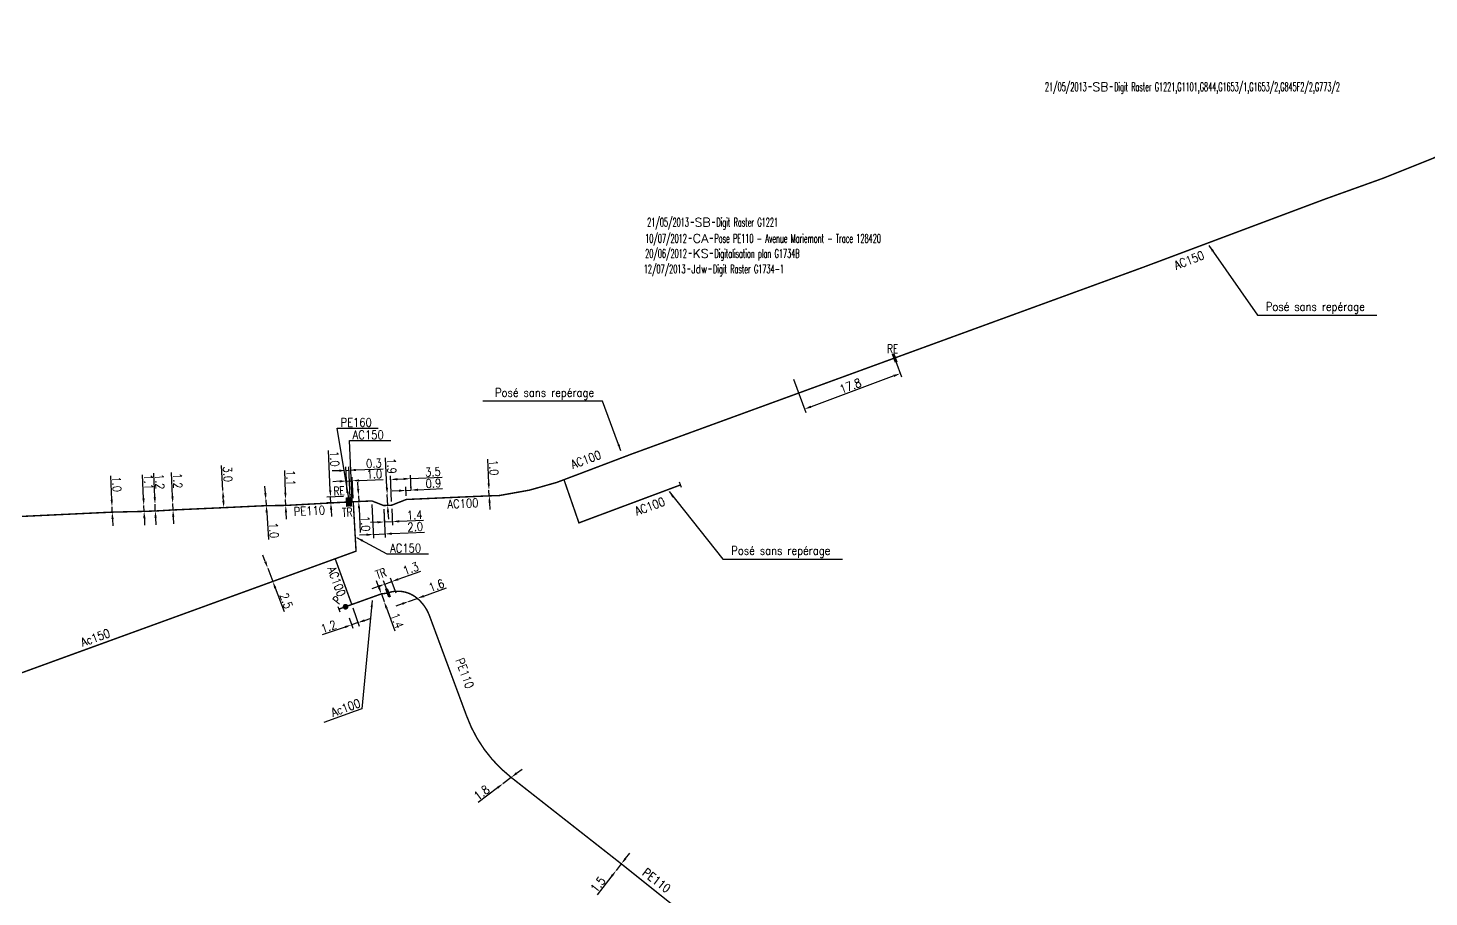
# Model space of a CAD drawing. Header units: millimetres. Extents: x 138998 to 140015, y 127998 to 129006.
# Drawn here: x 139333.6 to 139577.9, y 128120.8 to 128272.2 of the extents above; entities that cross this region are included whole.
import ezdxf
from ezdxf.enums import TextEntityAlignment as Align

# ---------------------------------------------------------------- set-up
doc = ezdxf.new("R2010")
doc.units = ezdxf.units.MM
doc.header["$PDMODE"] = 34
doc.linetypes.add('L_25_AP', pattern=[2000, 1000, 1000])
doc.linetypes.add('L_25_PE', pattern=[2000, 1000, 1000])
doc.layers.get('0').update_dxf_attribs({"linetype": 'CONTINUOUS'})
doc.layers.get('DEFPOINTS').update_dxf_attribs({"linetype": 'CONTINUOUS'})
for name, color, linetype in [('L_150', 1, 'CONTINUOUS'), ('L_300', 7, 'CONTINUOUS'), ('L_340', 7, 'CONTINUOUS'), ('L_910', 7, 'CONTINUOUS')]:
    doc.layers.add(name, color=color, linetype=linetype)
doc.styles.add('G_ROMANS', font='ROMANS.SHX', dxfattribs={"width": 0.75})
doc.styles.get("Standard").update_dxf_attribs({"font": 'romans.shx', "width": 0.85})
doc.dimstyles.get("Standard").update_dxf_attribs({"dimtxt": 1.5, "dimasz": 1.2, "dimexe": 0.625, "dimexo": 0.625, "dimgap": 0.25, "dimtad": 1, "dimdec": 1, "dimzin": 0, "dimdsep": 46, "dimtxsty": 'Standard', "dimcen": -0.5, "dimadec": 0, "dimazin": 0, "dimtfac": 1, "dimtdec": 1, "dimtmove": 0, "dimatfit": 3, "dimfxl": 0, "dimtolj": 1, "dimtzin": 0, "dimarcsym": 0})

# ---------------------------------------------------------------- blocks, each defined once
blk = doc.blocks.new('*D14')
at = {"layer": 'DEFPOINTS', "color": 0, "linetype": 'Continuous', "transparency": 16777216}
for p in [(139375.41, 128178.1), (139375.41, 128178.1), (139376.3, 128175.76)]:
    blk.add_point(p, dxfattribs=at)
at = {"layer": 'L_150', "color": 0, "linetype": 'Continuous', "lineweight": -2, "transparency": 16777216}
for p, q in [((139374.99, 128179.23), (139374.57, 128180.35)), ((139375.41, 128178.1), (139376.3, 128175.76)), ((139376.72, 128174.64), (139378.26, 128170.55))]:
    blk.add_line(p, q, dxfattribs=at)
at = {"layer": 'L_150', "color": 0, "linetype": 'Continuous', "transparency": 16777216}
for points in [[(139375.18, 128179.3), (139374.8, 128179.15), (139375.41, 128178.1)], [(139376.91, 128174.71), (139376.53, 128174.57), (139376.3, 128175.76)]]:
    blk.add_solid(points, dxfattribs=at)
at = {"layer": 'L_150', "color": 0, "linetype": 'Continuous', "transparency": 16777216, "insert": (139378.64, 128172.39), "char_height": 1.5, "attachment_point": 5, "rotation": 290.638}
blk.add_mtext('\\A1;2.5', dxfattribs=at)
blk = doc.blocks.new('*D15')
at = {"layer": 'DEFPOINTS', "color": 0, "linetype": 'Continuous', "transparency": 16777216}
for p in [(139413.99, 128191.68), (139413.99, 128191.68), (139414.04, 128190.69)]:
    blk.add_point(p, dxfattribs=at)
at = {"layer": 'L_150', "color": 0, "linetype": 'Continuous', "lineweight": -2, "transparency": 16777216}
for p, q in [((139413.94, 128192.88), (139413.77, 128197.07)), ((139414.04, 128190.69), (139413.99, 128191.68)), ((139414.09, 128189.49), (139414.14, 128188.29))]:
    blk.add_line(p, q, dxfattribs=at)
at = {"layer": 'L_150', "color": 0, "linetype": 'Continuous', "transparency": 16777216}
for points in [[(139414.14, 128192.89), (139413.74, 128192.88), (139413.99, 128191.68)], [(139414.29, 128189.49), (139413.89, 128189.48), (139414.04, 128190.69)]]:
    blk.add_solid(points, dxfattribs=at)
at = {"layer": 'L_150', "color": 0, "linetype": 'Continuous', "transparency": 16777216, "insert": (139414.83, 128195.62), "char_height": 1.5, "attachment_point": 5, "rotation": 272.4035}
blk.add_mtext('\\A1;1.0', dxfattribs=at)
blk = doc.blocks.new('*D16')
at = {"layer": 'DEFPOINTS', "color": 0, "linetype": 'Continuous', "transparency": 16777216}
for p in [(139395.22, 128173.6), (139395.7, 128172.28), (139395.7, 128172.28)]:
    blk.add_point(p, dxfattribs=at)
at = {"layer": 'L_150', "color": 0, "linetype": 'Continuous', "lineweight": -2, "transparency": 16777216}
for p, q in [((139394.81, 128174.72), (139394.4, 128175.85)), ((139395.22, 128173.6), (139395.7, 128172.28)), ((139396.11, 128171.15), (139397.56, 128167.16))]:
    blk.add_line(p, q, dxfattribs=at)
at = {"layer": 'L_150', "color": 0, "linetype": 'Continuous', "transparency": 16777216}
for points in [[(139395, 128174.79), (139394.62, 128174.66), (139395.22, 128173.6)], [(139396.3, 128171.22), (139395.92, 128171.08), (139395.7, 128172.28)]]:
    blk.add_solid(points, dxfattribs=at)
at = {"layer": 'L_150', "color": 0, "linetype": 'Continuous', "transparency": 16777216, "insert": (139397.98, 128168.93), "char_height": 1.5, "attachment_point": 5, "rotation": 289.9881}
blk.add_mtext('\\A1;1.4', dxfattribs=at)
blk = doc.blocks.new('*D20')
at = {"layer": 'DEFPOINTS', "color": 0, "linetype": 'Continuous', "transparency": 16777216}
for p in [(139391.23, 128190.7), (139391.23, 128190.7), (139391.27, 128189.7)]:
    blk.add_point(p, dxfattribs=at)
at = {"layer": 'L_150', "color": 0, "linetype": 'Continuous', "lineweight": -2, "transparency": 16777216}
for p, q in [((139391.18, 128191.9), (139391.12, 128193.1)), ((139391.23, 128190.7), (139391.27, 128189.7)), ((139391.33, 128188.5), (139391.51, 128184.32))]:
    blk.add_line(p, q, dxfattribs=at)
at = {"layer": 'L_150', "color": 0, "linetype": 'Continuous', "transparency": 16777216}
for points in [[(139391.38, 128191.91), (139390.98, 128191.89), (139391.23, 128190.7)], [(139391.53, 128188.51), (139391.13, 128188.49), (139391.27, 128189.7)]]:
    blk.add_solid(points, dxfattribs=at)
at = {"layer": 'L_150', "color": 0, "linetype": 'Continuous', "transparency": 16777216, "insert": (139392.45, 128185.85), "char_height": 1.5, "attachment_point": 5, "rotation": 272.5526}
blk.add_mtext('\\A1;1.0', dxfattribs=at)
blk = doc.blocks.new('*D21')
at = {"layer": 'DEFPOINTS', "color": 0, "linetype": 'Continuous', "transparency": 16777216}
for p in [(139396.24, 128190.93), (139396.24, 128190.93), (139396.33, 128189.03)]:
    blk.add_point(p, dxfattribs=at)
at = {"layer": 'L_150', "color": 0, "linetype": 'Continuous', "lineweight": -2, "transparency": 16777216}
for p, q in [((139396.19, 128192.13), (139395.95, 128197.31)), ((139396.33, 128189.03), (139396.24, 128190.93)), ((139396.38, 128187.83), (139396.44, 128186.63))]:
    blk.add_line(p, q, dxfattribs=at)
at = {"layer": 'L_150', "color": 0, "linetype": 'Continuous', "transparency": 16777216}
for points in [[(139396.39, 128192.14), (139395.99, 128192.12), (139396.24, 128190.93)], [(139396.58, 128187.84), (139396.18, 128187.82), (139396.33, 128189.03)]]:
    blk.add_solid(points, dxfattribs=at)
at = {"layer": 'L_150', "color": 0, "linetype": 'Continuous', "transparency": 16777216, "insert": (139397.01, 128195.89), "char_height": 1.5, "attachment_point": 5, "rotation": 272.6418}
blk.add_mtext('\\A1;1.9', dxfattribs=at)
blk = doc.blocks.new('*D22')
at = {"layer": 'DEFPOINTS', "color": 0, "linetype": 'Continuous', "transparency": 16777216}
for p in [(139399.5, 128191.64), (139399.58, 128190.06), (139400.43, 128191.12)]:
    blk.add_point(p, dxfattribs=at)
at = {"layer": 'L_150', "color": 0, "linetype": 'Continuous', "lineweight": -2, "transparency": 16777216}
for p, q in [((139399.55, 128190.68), (139399.47, 128192.27)), ((139399.5, 128191.64), (139400.4, 128191.69)), ((139400.4, 128191.75), (139400.37, 128192.31)), ((139401.6, 128191.75), (139405.91, 128191.97)), ((139398.3, 128191.58), (139397.1, 128191.52))]:
    blk.add_line(p, q, dxfattribs=at)
at = {"layer": 'L_150', "color": 0, "linetype": 'Continuous', "transparency": 16777216}
for points in [[(139398.29, 128191.78), (139398.31, 128191.38), (139399.5, 128191.64)], [(139401.59, 128191.95), (139401.61, 128191.55), (139400.4, 128191.69)]]:
    blk.add_solid(points, dxfattribs=at)
at = {"layer": 'L_150', "color": 0, "linetype": 'Continuous', "transparency": 16777216, "insert": (139404.3, 128192.89), "char_height": 1.5, "attachment_point": 5, "rotation": 2.8883}
blk.add_mtext('\\A1;0.9', dxfattribs=at)
blk = doc.blocks.new('*D23')
at = {"layer": 'DEFPOINTS', "color": 0, "linetype": 'Continuous', "transparency": 16777216}
for p in [(139396.82, 128193.53), (139400.43, 128191.12), (139397.02, 128189.06)]:
    blk.add_point(p, dxfattribs=at)
at = {"layer": 'L_150', "color": 0, "linetype": 'Continuous', "lineweight": -2, "transparency": 16777216}
for p, q in [((139397, 128189.69), (139396.79, 128194.16)), ((139400.4, 128191.75), (139400.28, 128194.32)), ((139398.02, 128193.59), (139399.11, 128193.64)), ((139400.31, 128193.69), (139405.84, 128193.95))]:
    blk.add_line(p, q, dxfattribs=at)
at = {"layer": 'L_150', "color": 0, "linetype": 'Continuous', "transparency": 16777216}
for points in [[(139398.01, 128193.79), (139398.03, 128193.39), (139396.82, 128193.53)], [(139399.1, 128193.84), (139399.12, 128193.44), (139400.31, 128193.69)]]:
    blk.add_solid(points, dxfattribs=at)
at = {"layer": 'L_150', "color": 0, "linetype": 'Continuous', "transparency": 16777216, "insert": (139404.21, 128194.87), "char_height": 1.5, "attachment_point": 5, "rotation": 2.6342}
blk.add_mtext('\\A1;3.5', dxfattribs=at)
blk = doc.blocks.new('*D24')
at = {"layer": 'DEFPOINTS', "color": 0, "linetype": 'Continuous', "transparency": 16777216}
for p in [(139395.63, 128189), (139397.02, 128189.06), (139397.15, 128186.2)]:
    blk.add_point(p, dxfattribs=at)
at = {"layer": 'L_150', "color": 0, "linetype": 'Continuous', "lineweight": -2, "transparency": 16777216}
for p, q in [((139395.65, 128188.38), (139395.78, 128185.52)), ((139397.05, 128188.44), (139397.17, 128185.58)), ((139394.55, 128186.09), (139393.35, 128186.04)), ((139395.75, 128186.14), (139397.15, 128186.2)), ((139398.35, 128186.25), (139402.59, 128186.44))]:
    blk.add_line(p, q, dxfattribs=at)
at = {"layer": 'L_150', "color": 0, "linetype": 'Continuous', "transparency": 16777216}
for points in [[(139394.54, 128186.29), (139394.56, 128185.89), (139395.75, 128186.14)], [(139398.34, 128186.45), (139398.35, 128186.05), (139397.15, 128186.2)]]:
    blk.add_solid(points, dxfattribs=at)
at = {"layer": 'L_150', "color": 0, "linetype": 'Continuous', "transparency": 16777216, "insert": (139401.03, 128187.37), "char_height": 1.5, "attachment_point": 5, "rotation": 2.4705}
blk.add_mtext('\\A1;1.4', dxfattribs=at)
blk = doc.blocks.new('*D25')
at = {"layer": 'DEFPOINTS', "color": 0, "linetype": 'Continuous', "transparency": 16777216}
for p in [(139393.56, 128189.8), (139395.63, 128189), (139393.83, 128183.96)]:
    blk.add_point(p, dxfattribs=at)
at = {"layer": 'L_150', "color": 0, "linetype": 'Continuous', "lineweight": -2, "transparency": 16777216}
for p, q in [((139393.59, 128189.17), (139393.86, 128183.33)), ((139395.65, 128188.37), (139395.88, 128183.43)), ((139397.05, 128184.11), (139402.75, 128184.37)), ((139392.63, 128183.9), (139391.43, 128183.85)), ((139393.83, 128183.96), (139395.85, 128184.05))]:
    blk.add_line(p, q, dxfattribs=at)
at = {"layer": 'L_150', "color": 0, "linetype": 'Continuous', "transparency": 16777216}
for points in [[(139392.62, 128184.1), (139392.64, 128183.7), (139393.83, 128183.96)], [(139397.04, 128184.31), (139397.06, 128183.91), (139395.85, 128184.05)]]:
    blk.add_solid(points, dxfattribs=at)
at = {"layer": 'L_150', "color": 0, "linetype": 'Continuous', "transparency": 16777216, "insert": (139401.12, 128185.3), "char_height": 1.5, "attachment_point": 5, "rotation": 2.6418}
blk.add_mtext('\\A1;2.0', dxfattribs=at)
blk = doc.blocks.new('L_300_12')
at = {"color": 0, "linetype": 'Continuous', "const_width": 0.497, "flags": 128}
blk.add_lwpolyline([(-0.25, 0, 1), (0.25, 0, 1)], format="xyb", close=True, dxfattribs=at)
at = {"color": 0, "linetype": 'Continuous', "style": 'G_ROMANS', "width": 0.75}
blk.add_text('P', height=1.5, dxfattribs=at).set_placement((0, 1.85), align=Align.MIDDLE)
at = {"color": 0, "linetype": 'Continuous', "width": 0.75, "flags": 3}
for tag, p in [('DEF_LEG', (0, -5)), ('DEF_COUP', (0, -7.5)), ('DEF_TYPE', (0, -10))]:
    blk.add_attdef(tag, text='', height=1.2, dxfattribs=at).set_placement(p, align=Align.MIDDLE)
blk = doc.blocks.new('L_340_07')
at = {"color": 0, "linetype": 'Continuous', "const_width": 0.25, "flags": 128}
blk.add_lwpolyline([(0, 0), (1.25, 0)], dxfattribs=at)
at = {"color": 0, "linetype": 'Continuous', "flags": 128}
blk.add_lwpolyline([(1.25, -0.5), (1.25, 0.5)], dxfattribs=at)
at = {"color": 0, "linetype": 'Continuous', "style": 'G_ROMANS', "width": 0.75, "flags": 3}
for tag, p in [('DEF_LEG', (0.72, -3.47)), ('DEF_COUP', (0.72, -5.97)), ('DEF_TYPE', (0.72, -8.47))]:
    blk.add_attdef(tag, text='', height=1.2, dxfattribs=at).set_placement(p, align=Align.MIDDLE)
blk = doc.blocks.new('*D38')
at = {"layer": 'DEFPOINTS', "color": 0, "linetype": 'Continuous', "transparency": 16777216}
for p in [(139389.4, 128170.05), (139390.07, 128171.74), (139391.15, 128168.59)]:
    blk.add_point(p, dxfattribs=at)
at = {"layer": 'L_150', "color": 0, "linetype": 'Continuous', "lineweight": -2, "transparency": 16777216}
for p, q in [((139390.27, 128171.15), (139391.36, 128168)), ((139388.9, 128167.82), (139384.93, 128166.45)), ((139389.6, 128169.45), (139390.23, 128167.61)), ((139391.15, 128168.59), (139390.03, 128168.21)), ((139392.29, 128168.98), (139393.42, 128169.37))]:
    blk.add_line(p, q, dxfattribs=at)
at = {"layer": 'L_150', "color": 0, "linetype": 'Continuous', "transparency": 16777216}
for points in [[(139388.83, 128168), (139388.96, 128167.63), (139390.03, 128168.21)], [(139392.22, 128169.17), (139392.35, 128168.79), (139391.15, 128168.59)]]:
    blk.add_solid(points, dxfattribs=at)
at = {"layer": 'L_150', "color": 0, "linetype": 'Continuous', "transparency": 16777216, "insert": (139386.02, 128167.89), "char_height": 1.5, "attachment_point": 5, "rotation": 18.9682}
blk.add_mtext('\\A1;1.2', dxfattribs=at)
blk = doc.blocks.new('GIS_MODF')
at = {"color": 0, "linetype": 'Continuous', "flags": 128}
for points in [[(-2.18, -0.01), (-1.68, -0.01)], [(1.52, -0.01), (2.02, -0.01)]]:
    blk.add_lwpolyline(points, dxfattribs=at)
at = {"color": 0, "linetype": 'Continuous', "width": 0.5}
blk.add_attdef('DATE', text='', height=1.5, dxfattribs=at).set_placement((-2.5, -0.8), align=Align.RIGHT)
at = {"color": 0, "linetype": 'Continuous', "width": 1.771291}
blk.add_attdef('USER', text='', height=1.5, dxfattribs=at).set_placement((-1.51, -0.8), (1.28, -0.8), align=Align.FIT)
at = {"color": 0, "linetype": 'Continuous', "width": 0.5}
blk.add_attdef('DESC', (2.29, -0.8), '', height=1.5, dxfattribs=at)
blk = doc.blocks.new('*D84')
at = {"layer": 'DEFPOINTS', "color": 0, "linetype": 'Continuous', "transparency": 16777216}
for p in [(139375.08, 128189.97), (139375.08, 128189.97), (139375.15, 128188.98)]:
    blk.add_point(p, dxfattribs=at)
at = {"layer": 'L_150', "color": 0, "linetype": 'Continuous', "lineweight": -2, "transparency": 16777216}
for p, q in [((139375, 128191.17), (139374.92, 128192.37)), ((139375.08, 128189.97), (139375.15, 128188.98)), ((139375.24, 128187.78), (139375.56, 128183.11))]:
    blk.add_line(p, q, dxfattribs=at)
at = {"layer": 'L_150', "color": 0, "linetype": 'Continuous', "transparency": 16777216}
for points in [[(139375.2, 128191.19), (139374.8, 128191.16), (139375.08, 128189.97)], [(139375.44, 128187.79), (139375.04, 128187.77), (139375.15, 128188.98)]]:
    blk.add_solid(points, dxfattribs=at)
at = {"layer": 'L_150', "color": 0, "linetype": 'Continuous', "transparency": 16777216, "insert": (139376.46, 128184.67), "char_height": 1.5, "attachment_point": 5, "rotation": 273.9822}
blk.add_mtext('\\A1;1.0', dxfattribs=at)
blk = doc.blocks.new('*D85')
at = {"layer": 'DEFPOINTS', "color": 0, "linetype": 'Continuous', "transparency": 16777216}
for p in [(139378.52, 128190.07), (139378.52, 128190.07), (139378.55, 128189.02)]:
    blk.add_point(p, dxfattribs=at)
at = {"layer": 'L_150', "color": 0, "linetype": 'Continuous', "lineweight": -2, "transparency": 16777216}
for p, q in [((139378.49, 128191.27), (139378.39, 128195.09)), ((139378.55, 128189.02), (139378.52, 128190.07)), ((139378.58, 128187.82), (139378.61, 128186.62))]:
    blk.add_line(p, q, dxfattribs=at)
at = {"layer": 'L_150', "color": 0, "linetype": 'Continuous', "transparency": 16777216}
for points in [[(139378.69, 128191.27), (139378.29, 128191.26), (139378.52, 128190.07)], [(139378.78, 128187.82), (139378.38, 128187.81), (139378.55, 128189.02)]]:
    blk.add_solid(points, dxfattribs=at)
at = {"layer": 'L_150', "color": 0, "linetype": 'Continuous', "transparency": 16777216, "insert": (139379.43, 128193.8), "char_height": 1.5, "attachment_point": 5, "rotation": 271.4957}
blk.add_mtext('\\A1;1.1', dxfattribs=at)
blk = doc.blocks.new('L_340_20')
at = {"linetype": 'Continuous'}
blk.add_hatch(color=0, dxfattribs=at).paths.add_polyline_path([(0.125, 0.75), (-0.125, 0.75), (-0.125, -0.75), (0.125, -0.75)])
at = {"color": 0, "linetype": 'Continuous'}
blk.add_lwpolyline([(-0.125, 0.75), (0.125, 0.75), (0.125, -0.75), (-0.125, -0.75)], close=True, dxfattribs=at)
at = {"color": 0, "linetype": 'Continuous', "width": 0.75}
for tag, height, flags, p in [('RE', 1.5, 8, (0, 3)), ('DEF_LEG', 1.2, 3, (0, -5)), ('DEF_COUP', 1.2, 3, (0, -7.5)), ('DEF_TYPE', 1.2, 3, (0, -10))]:
    blk.add_attdef(tag, text='', height=height, dxfattribs=dict(at, flags=flags)).set_placement(p, align=Align.MIDDLE)
blk = doc.blocks.new('*D86')
at = {"layer": 'DEFPOINTS', "color": 0, "linetype": 'Continuous', "transparency": 16777216}
for p in [(139389.15, 128193.27), (139389.28, 128190.61), (139390.32, 128189.66)]:
    blk.add_point(p, dxfattribs=at)
at = {"layer": 'L_150', "color": 0, "linetype": 'Continuous', "lineweight": -2, "transparency": 16777216}
for p, q in [((139387.96, 128193.22), (139386.76, 128193.16)), ((139389.25, 128191.23), (139389.13, 128193.89)), ((139389.15, 128193.27), (139390.15, 128193.32)), ((139390.29, 128190.28), (139390.12, 128193.94)), ((139391.35, 128193.37), (139395.54, 128193.56))]:
    blk.add_line(p, q, dxfattribs=at)
at = {"layer": 'L_150', "color": 0, "linetype": 'Continuous', "transparency": 16777216}
for points in [[(139387.95, 128193.41), (139387.96, 128193.02), (139389.15, 128193.27)], [(139391.34, 128193.57), (139391.36, 128193.17), (139390.15, 128193.32)]]:
    blk.add_solid(points, dxfattribs=at)
at = {"layer": 'L_150', "color": 0, "linetype": 'Continuous', "transparency": 16777216, "insert": (139394, 128194.49), "char_height": 1.5, "attachment_point": 5, "rotation": 2.6327}
blk.add_mtext('\\A1;1.0', dxfattribs=at)
blk = doc.blocks.new('*D87')
at = {"layer": 'DEFPOINTS', "color": 0, "linetype": 'Continuous', "transparency": 16777216}
for p in [(139386.37, 128190.47), (139389.28, 128190.61), (139389.82, 128189.63)]:
    blk.add_point(p, dxfattribs=at)
at = {"layer": 'L_340', "color": 0, "linetype": 'Continuous', "lineweight": -2, "transparency": 16777216}
for p, q in [((139386.31, 128191.67), (139385.99, 128198.58)), ((139388.65, 128190.58), (139385.74, 128190.45)), ((139389.2, 128189.6), (139385.79, 128189.45)), ((139386.41, 128189.48), (139386.37, 128190.47)), ((139386.47, 128188.28), (139386.52, 128187.08))]:
    blk.add_line(p, q, dxfattribs=at)
at = {"layer": 'L_340', "color": 0, "linetype": 'Continuous', "transparency": 16777216}
for points in [[(139386.51, 128191.68), (139386.11, 128191.66), (139386.37, 128190.47)], [(139386.67, 128188.29), (139386.27, 128188.27), (139386.41, 128189.48)]]:
    blk.add_solid(points, dxfattribs=at)
at = {"layer": 'L_340', "color": 0, "linetype": 'Continuous', "transparency": 16777216, "insert": (139387.06, 128197.14), "char_height": 1.5, "attachment_point": 5, "rotation": 272.6327}
blk.add_mtext('\\A1;1.0', dxfattribs=at)
blk = doc.blocks.new('*D88')
at = {"layer": 'DEFPOINTS', "color": 0, "linetype": 'Continuous', "transparency": 16777216}
for p in [(139389.07, 128195.13), (139389.28, 128190.61), (139389.82, 128189.63)]:
    blk.add_point(p, dxfattribs=at)
at = {"layer": 'L_340', "color": 0, "linetype": 'Continuous', "lineweight": -2, "transparency": 16777216}
for p, q in [((139387.87, 128195.07), (139386.67, 128195.02)), ((139389.25, 128191.23), (139389.04, 128195.75)), ((139389.07, 128195.13), (139389.57, 128195.15)), ((139389.79, 128190.26), (139389.54, 128195.77)), ((139390.77, 128195.21), (139395.54, 128195.42))]:
    blk.add_line(p, q, dxfattribs=at)
at = {"layer": 'L_340', "color": 0, "linetype": 'Continuous', "transparency": 16777216}
for points in [[(139387.86, 128195.27), (139387.88, 128194.87), (139389.07, 128195.13)], [(139390.76, 128195.4), (139390.78, 128195.01), (139389.57, 128195.15)]]:
    blk.add_solid(points, dxfattribs=at)
at = {"layer": 'L_340', "color": 0, "linetype": 'Continuous', "transparency": 16777216, "insert": (139393.91, 128196.35), "char_height": 1.5, "attachment_point": 5, "rotation": 2.6327}
blk.add_mtext('\\A1;0.3', dxfattribs=at)
blk = doc.blocks.new('L_340_19')
at = {"linetype": 'Continuous'}
blk.add_hatch(color=0, dxfattribs=at).paths.add_polyline_path([(0.125, 0.75), (-0.125, 0.75), (-0.125, -0.75), (0.125, -0.75)])
at = {"color": 0, "linetype": 'Continuous'}
blk.add_lwpolyline([(-0.125, 0.75), (0.125, 0.75), (0.125, -0.75), (-0.125, -0.75)], close=True, dxfattribs=at)
at = {"color": 0, "linetype": 'Continuous', "style": 'G_ROMANS', "width": 0.75}
for tag, height, flags, p in [('TR', 1.5, 8, (0, 3)), ('DEF_LEG', 1.2, 3, (0, -5)), ('DEF_COUP', 1.2, 3, (0, -7.5)), ('DEF_TYPE', 1.2, 3, (0, -10))]:
    blk.add_attdef(tag, text='', height=height, dxfattribs=dict(at, flags=flags)).set_placement(p, align=Align.MIDDLE)
blk = doc.blocks.new('*D89')
at = {"layer": 'DEFPOINTS', "color": 0, "linetype": 'Continuous', "transparency": 16777216}
for p in [(139367.59, 128191.62), (139367.59, 128191.62), (139367.75, 128188.63)]:
    blk.add_point(p, dxfattribs=at)
at = {"layer": 'L_150', "color": 0, "linetype": 'Continuous', "lineweight": -2, "transparency": 16777216}
for p, q in [((139367.59, 128191.62), (139367.36, 128195.99)), ((139367.68, 128189.83), (139367.65, 128190.42))]:
    blk.add_line(p, q, dxfattribs=at)
at = {"layer": 'L_150', "color": 0, "linetype": 'Continuous', "transparency": 16777216}
for points in [[(139367.85, 128190.43), (139367.45, 128190.41), (139367.59, 128191.62)], [(139367.88, 128189.84), (139367.48, 128189.81), (139367.75, 128188.63)]]:
    blk.add_solid(points, dxfattribs=at)
at = {"layer": 'L_150', "color": 0, "linetype": 'Continuous', "transparency": 16777216, "insert": (139368.44, 128194.46), "char_height": 1.5, "attachment_point": 5, "rotation": 272.9896}
blk.add_mtext('\\A1;3.0', dxfattribs=at)
blk = doc.blocks.new('*D90')
at = {"layer": 'DEFPOINTS', "color": 0, "linetype": 'Continuous', "transparency": 16777216}
for p in [(139358.85, 128189.38), (139358.85, 128189.38), (139358.9, 128188.23)]:
    blk.add_point(p, dxfattribs=at)
at = {"layer": 'L_150', "color": 0, "linetype": 'Continuous', "lineweight": -2, "transparency": 16777216}
for p, q in [((139358.8, 128190.58), (139358.63, 128194.77)), ((139358.9, 128188.23), (139358.85, 128189.38)), ((139358.94, 128187.03), (139358.99, 128185.84))]:
    blk.add_line(p, q, dxfattribs=at)
at = {"layer": 'L_150', "color": 0, "linetype": 'Continuous', "transparency": 16777216}
for points in [[(139359, 128190.59), (139358.6, 128190.57), (139358.85, 128189.38)], [(139359.14, 128187.04), (139358.74, 128187.03), (139358.9, 128188.23)]]:
    blk.add_solid(points, dxfattribs=at)
at = {"layer": 'L_150', "color": 0, "linetype": 'Continuous', "transparency": 16777216, "insert": (139359.69, 128193.32), "char_height": 1.5, "attachment_point": 5, "rotation": 272.3616}
blk.add_mtext('\\A1;1.2', dxfattribs=at)
blk = doc.blocks.new('*D91')
at = {"layer": 'DEFPOINTS', "color": 0, "linetype": 'Continuous', "transparency": 16777216}
for p in [(139348.26, 128188.8), (139348.26, 128188.8), (139348.3, 128187.85)]:
    blk.add_point(p, dxfattribs=at)
at = {"layer": 'L_150', "color": 0, "linetype": 'Continuous', "lineweight": -2, "transparency": 16777216}
for p, q in [((139348.21, 128190), (139348.03, 128194.18)), ((139348.3, 128187.85), (139348.26, 128188.8)), ((139348.35, 128186.65), (139348.4, 128185.45))]:
    blk.add_line(p, q, dxfattribs=at)
at = {"layer": 'L_150', "color": 0, "linetype": 'Continuous', "transparency": 16777216}
for points in [[(139348.41, 128190.01), (139348.01, 128189.99), (139348.26, 128188.8)], [(139348.55, 128186.66), (139348.15, 128186.64), (139348.3, 128187.85)]]:
    blk.add_solid(points, dxfattribs=at)
at = {"layer": 'L_150', "color": 0, "linetype": 'Continuous', "transparency": 16777216, "insert": (139349.09, 128192.73), "char_height": 1.5, "attachment_point": 5, "rotation": 272.471}
blk.add_mtext('\\A1;1.0', dxfattribs=at)
blk = doc.blocks.new('*D92')
at = {"layer": 'DEFPOINTS', "color": 0, "linetype": 'Continuous', "transparency": 16777216}
for p in [(139355.76, 128189.25), (139355.76, 128189.25), (139355.81, 128188.05)]:
    blk.add_point(p, dxfattribs=at)
at = {"layer": 'L_150', "color": 0, "linetype": 'Continuous', "lineweight": -2, "transparency": 16777216}
for p, q in [((139355.71, 128190.45), (139355.53, 128194.63)), ((139355.81, 128188.05), (139355.76, 128189.25)), ((139355.86, 128186.85), (139355.91, 128185.65))]:
    blk.add_line(p, q, dxfattribs=at)
at = {"layer": 'L_150', "color": 0, "linetype": 'Continuous', "transparency": 16777216}
for points in [[(139355.91, 128190.46), (139355.51, 128190.44), (139355.76, 128189.25)], [(139356.06, 128186.86), (139355.66, 128186.84), (139355.81, 128188.05)]]:
    blk.add_solid(points, dxfattribs=at)
at = {"layer": 'L_150', "color": 0, "linetype": 'Continuous', "transparency": 16777216, "insert": (139356.59, 128193.18), "char_height": 1.5, "attachment_point": 5, "rotation": 272.3976}
blk.add_mtext('\\A1;1.2', dxfattribs=at)
blk = doc.blocks.new('*D93')
at = {"layer": 'DEFPOINTS', "color": 0, "linetype": 'Continuous', "transparency": 16777216}
for p in [(139353.8, 128189.03), (139353.8, 128189.03), (139353.85, 128187.98)]:
    blk.add_point(p, dxfattribs=at)
at = {"layer": 'L_150', "color": 0, "linetype": 'Continuous', "lineweight": -2, "transparency": 16777216}
for p, q in [((139353.75, 128190.23), (139353.58, 128194.37)), ((139353.85, 128187.98), (139353.8, 128189.03)), ((139353.9, 128186.78), (139353.95, 128185.59))]:
    blk.add_line(p, q, dxfattribs=at)
at = {"layer": 'L_150', "color": 0, "linetype": 'Continuous', "transparency": 16777216}
for points in [[(139353.95, 128190.24), (139353.55, 128190.22), (139353.8, 128189.03)], [(139354.1, 128186.79), (139353.7, 128186.78), (139353.85, 128187.98)]]:
    blk.add_solid(points, dxfattribs=at)
at = {"layer": 'L_150', "color": 0, "linetype": 'Continuous', "transparency": 16777216, "insert": (139354.63, 128193.1), "char_height": 1.5, "attachment_point": 5, "rotation": 272.3976}
blk.add_mtext('\\A1;1.1', dxfattribs=at)
blk = doc.blocks.new('*D241')
at = {"layer": 'DEFPOINTS', "color": 0, "linetype": 'Continuous', "transparency": 16777216}
for p in [(139484.7, 128214.7), (139466.86, 128211.62), (139469.01, 128205.81)]:
    blk.add_point(p, dxfattribs=at)
at = {"layer": 'L_340', "color": 0, "linetype": 'Continuous', "lineweight": -2, "transparency": 16777216}
for p, q in [((139484.92, 128214.12), (139485.92, 128211.42)), ((139484.58, 128211.59), (139470.14, 128206.23)), ((139467.08, 128211.03), (139469.23, 128205.23))]:
    blk.add_line(p, q, dxfattribs=at)
at = {"layer": 'L_340', "color": 0, "linetype": 'Continuous', "transparency": 16777216}
for points in [[(139484.51, 128211.78), (139484.65, 128211.4), (139485.7, 128212.01)], [(139470.07, 128206.42), (139470.21, 128206.04), (139469.01, 128205.81)]]:
    blk.add_solid(points, dxfattribs=at)
at = {"layer": 'L_340', "color": 0, "linetype": 'Continuous', "transparency": 16777216, "insert": (139477.01, 128209.85), "char_height": 1.5, "attachment_point": 5, "rotation": 20.3648}
blk.add_mtext('\\A1;17.8', dxfattribs=at)
blk = doc.blocks.new('*D367')
at = {"layer": 'DEFPOINTS', "color": 0, "linetype": 'Continuous', "transparency": 16777216}
for p in [(139399.98, 128172.28), (139399.98, 128172.28), (139401.49, 128172.82)]:
    blk.add_point(p, dxfattribs=at)
at = {"layer": 'L_150', "color": 0, "linetype": 'Continuous', "lineweight": -2, "transparency": 16777216}
for p, q in [((139402.62, 128173.22), (139406.56, 128174.64)), ((139399.98, 128172.28), (139401.49, 128172.82)), ((139398.85, 128171.87), (139397.72, 128171.46))]:
    blk.add_line(p, q, dxfattribs=at)
at = {"layer": 'L_150', "color": 0, "linetype": 'Continuous', "transparency": 16777216}
for points in [[(139398.79, 128172.06), (139398.92, 128171.68), (139399.98, 128172.28)], [(139402.55, 128173.41), (139402.69, 128173.03), (139401.49, 128172.82)]]:
    blk.add_solid(points, dxfattribs=at)
at = {"layer": 'L_150', "color": 0, "linetype": 'Continuous', "transparency": 16777216, "insert": (139404.82, 128175.07), "char_height": 1.5, "attachment_point": 5, "rotation": 19.7625}
blk.add_mtext('\\A1;1.6', dxfattribs=at)
blk = doc.blocks.new('*D368')
at = {"layer": 'DEFPOINTS', "color": 0, "linetype": 'Continuous', "transparency": 16777216}
for p in [(139397.04, 128175.75), (139396.37, 128173.78), (139398, 128173.12)]:
    blk.add_point(p, dxfattribs=at)
at = {"layer": 'L_340', "color": 0, "linetype": 'Continuous', "lineweight": -2, "transparency": 16777216}
for p, q in [((139398.17, 128176.16), (139402.11, 128177.59)), ((139394.69, 128174.89), (139393.56, 128174.48)), ((139396.16, 128174.36), (139395.61, 128175.89)), ((139395.82, 128175.3), (139397.04, 128175.75)), ((139397.78, 128173.7), (139396.83, 128176.33))]:
    blk.add_line(p, q, dxfattribs=at)
at = {"layer": 'L_340', "color": 0, "linetype": 'Continuous', "transparency": 16777216}
for points in [[(139394.62, 128175.08), (139394.76, 128174.7), (139395.82, 128175.3)], [(139398.1, 128176.34), (139398.24, 128175.97), (139397.04, 128175.75)]]:
    blk.add_solid(points, dxfattribs=at)
at = {"layer": 'L_340', "color": 0, "linetype": 'Continuous', "transparency": 16777216, "insert": (139400.36, 128178.02), "char_height": 1.5, "attachment_point": 5, "rotation": 19.9881}
blk.add_mtext('\\A1;1.3', dxfattribs=at)
blk = doc.blocks.new('*D369')
at = {"layer": 'DEFPOINTS', "color": 0, "linetype": 'Continuous', "transparency": 16777216}
for p in [(139416.42, 128140.52), (139416.42, 128140.52), (139417.85, 128141.61)]:
    blk.add_point(p, dxfattribs=at)
at = {"layer": 'L_150', "color": 0, "linetype": 'Continuous', "lineweight": -2, "transparency": 16777216}
for p, q in [((139418.81, 128142.34), (139419.76, 128143.06)), ((139417.85, 128141.61), (139416.42, 128140.52)), ((139415.46, 128139.8), (139412.12, 128137.26))]:
    blk.add_line(p, q, dxfattribs=at)
at = {"layer": 'L_150', "color": 0, "linetype": 'Continuous', "transparency": 16777216}
for points in [[(139415.34, 128139.96), (139415.58, 128139.64), (139416.42, 128140.52)], [(139418.68, 128142.5), (139418.93, 128142.18), (139417.85, 128141.61)]]:
    blk.add_solid(points, dxfattribs=at)
at = {"layer": 'L_150', "color": 0, "linetype": 'Continuous', "transparency": 16777216, "insert": (139412.71, 128138.96), "char_height": 1.5, "attachment_point": 5, "rotation": 37.2047}
blk.add_mtext('\\A1;1.8', dxfattribs=at)
blk = doc.blocks.new('*D370')
at = {"layer": 'DEFPOINTS', "color": 0, "linetype": 'Continuous', "transparency": 16777216}
for p in [(139437.06, 128126.55), (139436.17, 128125.4), (139436.17, 128125.4)]:
    blk.add_point(p, dxfattribs=at)
at = {"layer": 'L_150', "color": 0, "linetype": 'Continuous', "lineweight": -2, "transparency": 16777216}
for p, q in [((139437.8, 128127.49), (139438.54, 128128.44)), ((139437.06, 128126.55), (139436.17, 128125.4)), ((139435.43, 128124.46), (139432.86, 128121.15))]:
    blk.add_line(p, q, dxfattribs=at)
at = {"layer": 'L_150', "color": 0, "linetype": 'Continuous', "transparency": 16777216}
for points in [[(139437.64, 128127.61), (139437.96, 128127.37), (139437.06, 128126.55)], [(139435.28, 128124.58), (139435.59, 128124.33), (139436.17, 128125.4)]]:
    blk.add_solid(points, dxfattribs=at)
at = {"layer": 'L_150', "color": 0, "linetype": 'Continuous', "transparency": 16777216, "insert": (139432.99, 128122.95), "char_height": 1.5, "attachment_point": 5, "rotation": 52.034}
blk.add_mtext('\\A1;1.5', dxfattribs=at)

msp = doc.modelspace()

# ---------------------------------------------------------------- linework, layer by layer
at = {"layer": 'L_150', "linetype": 'L_25_AP', "flags": 128}
for points in [[(139390.32, 128189.66, 0.25, 0.25, 0), (139391.27, 128189.7, 0.25, 0.25, 0), (139393.58, 128189.8, 0.25, 0.25, 0), (139395.63, 128189, 0.25, 0.25, 0), (139396.33, 128189.03, 0.25, 0.25, 0), (139397.02, 128189.06, 0.25, 0.25, 0), (139399.58, 128190.06, 0.25, 0.25, 0), (139414.04, 128190.69, 0.25, 0.25, 0), (139415.71, 128190.73, 0.25, 0.25, 0), (139415.71, 128190.73, 0.25, 0.25, 0), (139421.03, 128191.68, 0.25, 0.25, 0), (139425.77, 128193.02, 0.25, 0.25, 0), (139429.62, 128194.47, 0.25, 0.25, 0), (139438.74, 128197.93, 0.25, 0.25, 0), (139469.26, 128209.07, 0.25, 0.25, 0), (139528.06, 128230.53, 0.25, 0.25, 0), (139559.9, 128242.46, 0.25, 0.25, 0), (139569.91, 128246.05, 0.25, 0.25, 0), (139578.7, 128249.56, 0.25, 0.25, 0), (139579.71, 128250.11, 0.25, 0.25, 0), (139583.16, 128251.99, 0.25, 0.25, 0), (139591.59, 128256.67, 0.25, 0.25, 0), (139597.78, 128260.47, 0.25, 0.25, 0), (139606.46, 128266.29, 0.25, 0.25, 0), (139612.88, 128270.41, 0.25, 0.25, 0), (139615.13, 128272.1, 0, 0, 0)], [(139388.98, 128171.36, 0.25, 0.25, 0), (139395.22, 128173.6, 0.25, 0.25, 0), (139396.26, 128173.73, 0, 0, 0)]]:
    msp.add_lwpolyline(points, format="xyseb", dxfattribs=at)
at = {"layer": 'L_150', "linetype": 'L_25_AP', "const_width": 0.25, "flags": 128}
for points in [[(139427.06, 128193.51), (139429.67, 128185.98), (139446.2, 128192.15)], [(139390.32, 128189.66), (139390.81, 128181.05), (139304.69, 128149.73), (139276.74, 128139.19), (139246.14, 128128.11)], [(139389.95, 128189.64), (139390.32, 128189.66)], [(139390.07, 128171.74), (139387.17, 128179.73)]]:
    msp.add_lwpolyline(points, dxfattribs=at)
at = {"layer": 'L_150', "linetype": 'L_25_PE', "const_width": 0.25, "flags": 128}
msp.add_lwpolyline([(139253.03, 128185.57), (139259.11, 128184.22), (139261.08, 128183.89), (139265.04, 128184.05), (139272.76, 128184.33), (139282.51, 128184.74), (139289.54, 128185.07), (139297.52, 128185.43), (139322.67, 128186.64), (139348.3, 128187.85), (139353.85, 128187.98), (139355.81, 128188.05), (139358.9, 128188.23), (139367.75, 128188.63), (139375.15, 128188.98), (139378.55, 128189.02), (139389.32, 128189.61), (139389.7, 128189.63)], dxfattribs=at)
at = {"layer": 'L_150', "linetype": 'L_25_PE', "flags": 128}
msp.add_lwpolyline([(139523.64, 128036.73, 0.25, 0.25, 0), (139521.87, 128040.41, 0.25, 0.25, 0), (139521.32, 128041.45, 0.25, 0.25, 0), (139507.56, 128067.19, 0.25, 0.25, 0.114555), (139497.33, 128079.25, 0.25, 0.25, 0), (139488.71, 128085.9, 0.25, 0.25, 0), (139473.23, 128097.82, 0.25, 0.25, 0), (139447.11, 128118.52, 0.25, 0.25, 0), (139437.06, 128126.55, 0.25, 0.25, 0), (139417.85, 128141.62, 0.25, 0.25, -0.141186), (139410.05, 128152.42, 0.25, 0.25, 0), (139403.62, 128169.77, 0.25, 0.25, 0.128524), (139401.49, 128172.82, 0.25, 0.25, 0.259092), (139396.49, 128173.82, 0, 0, 0)], format="xyseb", dxfattribs=at)

# ---------------------------------------------------------------- block references
at = {"layer": 'L_300', "rotation": 51.95089584931053}
msp.add_blockref('L_300_12', (139388.98, 128171.36), dxfattribs=at)
at = {"layer": 'L_340'}
ref = msp.add_blockref('L_340_20', (139484.7, 128214.7), dxfattribs=dict(at, rotation=20.04743191370601))
ref.add_attrib('RE', 'RE', dxfattribs={"layer": '0', "color": 0, "linetype": 'Continuous', "height": 1.5, "width": 0.75, "flags": 8}).set_placement((139484.37, 128216.33), align=Align.MIDDLE)
ref = msp.add_blockref('L_340_20', (139389.32, 128189.61), dxfattribs=dict(at, rotation=2.632699092696964))
ref.add_attrib('RE', 'RE', dxfattribs={"layer": '0', "color": 0, "linetype": 'Continuous', "height": 1.5, "rotation": 2.6327, "width": 0.75, "flags": 8}).set_placement((139387.86, 128191.55), align=Align.MIDDLE)
for p, rotation in [((139446.2, 128192.15), 20.47570441532055), ((139388.98, 128171.36), 199.4501853935502)]:
    msp.add_blockref('L_340_07', p, dxfattribs=dict(at, rotation=rotation))
ref = msp.add_blockref('L_340_19', (139389.82, 128189.63), dxfattribs=dict(at, rotation=2.696925655819816))
ref.add_attrib('TR', 'TR', dxfattribs={"layer": '0', "color": 0, "linetype": 'Continuous', "height": 1.5, "rotation": 2.6969, "width": 0.75, "flags": 8}).set_placement((139389.29, 128187.82), align=Align.MIDDLE)
ref = msp.add_blockref('L_340_19', (139396.37, 128173.78), dxfattribs=dict(at, rotation=19.98810897675181))
ref.add_attrib('TR', 'TR', dxfattribs={"layer": '0', "color": 0, "linetype": 'Continuous', "height": 1.5, "rotation": 19.9881, "width": 0.75, "flags": 8}).set_placement((139395.14, 128177.14), align=Align.MIDDLE)
at = {"layer": 'L_910'}
ref = msp.add_blockref('GIS_MODF', (139520.71, 128262.03), dxfattribs=at)
ref.add_attrib('DATE', '21/05/2013', dxfattribs={"layer": '0', "color": 0, "linetype": 'Continuous', "height": 1.5, "width": 0.5}).set_placement((139518.21, 128261.23), align=Align.RIGHT)
ref.add_attrib('USER', 'SB', dxfattribs={"layer": '0', "color": 0, "linetype": 'Continuous', "height": 1.5, "width": 1.025485}).set_placement((139519.2, 128261.23), (139521.98, 128261.23), align=Align.FIT)
ref.add_attrib('DESC', 'Digit Raster G1221,G1101,G844,G1653/1,G1653/2,G845F2/2,G773/2', (139523, 128261.23), dxfattribs={"layer": '0', "color": 0, "linetype": 'Continuous', "height": 1.5, "width": 0.45})
ref = msp.add_blockref('GIS_MODF', (139451.36, 128238.41), dxfattribs=at)
ref.add_attrib('DATE', '21/05/2013', dxfattribs={"layer": '0', "color": 0, "linetype": 'Continuous', "height": 1.5, "width": 0.5}).set_placement((139448.85, 128237.62), align=Align.RIGHT)
ref.add_attrib('USER', 'SB', dxfattribs={"layer": '0', "color": 0, "linetype": 'Continuous', "height": 1.5, "width": 1.025485}).set_placement((139449.85, 128237.62), (139452.63, 128237.62), align=Align.FIT)
ref.add_attrib('DESC', 'Digit Raster G1221', (139453.64, 128237.62), dxfattribs={"layer": '0', "color": 0, "linetype": 'Continuous', "height": 1.5, "width": 0.5})
ref = msp.add_blockref('GIS_MODF', (139451, 128235.61), dxfattribs=at)
ref.add_attrib('DATE', '10/07/2012', dxfattribs={"layer": '0', "color": 0, "linetype": 'Continuous', "height": 1.5, "width": 0.5}).set_placement((139448.5, 128234.81), align=Align.RIGHT)
ref.add_attrib('USER', 'CA', dxfattribs={"layer": '0', "color": 0, "linetype": 'Continuous', "height": 1.5, "width": 1.025485}).set_placement((139449.49, 128234.81), (139452.28, 128234.81), align=Align.FIT)
ref.add_attrib('DESC', 'Pose PE110 - Avenue Mariemont - Trace 128420', (139453.29, 128234.81), dxfattribs={"layer": '0', "color": 0, "linetype": 'Continuous', "height": 1.5, "width": 0.5})
ref = msp.add_blockref('GIS_MODF', (139451, 128232.98), dxfattribs=at)
ref.add_attrib('DATE', '20/06/2012', dxfattribs={"layer": '0', "color": 0, "linetype": 'Continuous', "height": 1.5, "width": 0.5}).set_placement((139448.5, 128232.18), align=Align.RIGHT)
ref.add_attrib('USER', 'KS', dxfattribs={"layer": '0', "color": 0, "linetype": 'Continuous', "height": 1.5, "width": 1.025485}).set_placement((139449.49, 128232.18), (139452.28, 128232.18), align=Align.FIT)
ref.add_attrib('DESC', 'Digitalisation plan G1734B', (139453.29, 128232.18), dxfattribs={"layer": '0', "color": 0, "linetype": 'Continuous', "height": 1.5, "width": 0.5})
ref = msp.add_blockref('GIS_MODF', (139450.76, 128230.28), dxfattribs=at)
ref.add_attrib('DATE', '12/07/2013', dxfattribs={"layer": '0', "color": 0, "linetype": 'Continuous', "height": 1.5, "width": 0.5}).set_placement((139448.26, 128229.48), align=Align.RIGHT)
ref.add_attrib('USER', 'Jdw', dxfattribs={"layer": '0', "color": 0, "linetype": 'Continuous', "height": 1.5, "width": 0.721637}).set_placement((139449.26, 128229.48), (139452.04, 128229.48), align=Align.FIT)
ref.add_attrib('DESC', 'Digit Raster G1734-1', (139453.05, 128229.48), dxfattribs={"layer": '0', "color": 0, "linetype": 'Continuous', "height": 1.5, "width": 0.5})

# ---------------------------------------------------------------- texts
at = {"layer": 'L_150', "linetype": 'Continuous', "width": 0.85}
for s, rotation, p in [('AC150', 21.077, (139533.81, 128230.09)), ('AC100', 20.1979, (139428.61, 128195.38)), ('AC100', 20.1979, (139439.76, 128187.23))]:
    msp.add_text(s, height=1.5, rotation=rotation, dxfattribs=at).set_placement(p)
for s, rotation, p in [('AC100', 2.4804, (139409.45, 128189.36)), ('PE110', 3.1458, (139382.67, 128188.08)), ('AC100', 289.9851, (139387.42, 128175.77)), ('Ac150', 19.8252, (139345.35, 128165.98)), ('PE110', 290.1302, (139409.77, 128159.76)), ('PE110', 322.4958, (139443.2, 128123.66))]:
    msp.add_text(s, height=1.5, rotation=rotation, dxfattribs=at).set_placement(p, align=Align.MIDDLE)
at = {"layer": 'L_150', "linetype": 'Continuous', "char_height": 1.5}
for s, insert, attachment_point in [('Posé sans repérage', (139549.43, 128222.43), 7), ('Posé sans repérage', (139432.31, 128207.44), 9), ('\\A1;PE160', (139388.1, 128202.74), 7), ('\\A1;AC150', (139390.22, 128200.57), 7), ('\\A1;AC150', (139396.75, 128180.82), 7), ('Posé sans repérage', (139456.24, 128179.91), 7)]:
    msp.add_mtext(s, dxfattribs=dict(at, insert=insert, attachment_point=attachment_point))
at = {"layer": 'L_150', "linetype": 'Continuous', "insert": (139391.72, 128153.96), "char_height": 1.5, "attachment_point": 9, "rotation": 19.9881}
msp.add_mtext('Ac100', dxfattribs=at)

# ---------------------------------------------------------------- dimensions: what is measured, and where the dimension line sits
at = {"layer": 'L_150', "linetype": 'Continuous'}
for base, p1, p2, angle, picture, middle in [((139396.24, 128190.93), (139396.33, 128189.03), (139396.24, 128190.93), 272.6418, '*D21', (139396.01, 128195.85)), ((139413.99, 128191.68), (139414.04, 128190.69), (139413.99, 128191.68), 272.4035, '*D15', (139413.83, 128195.58)), ((139348.2594, 128188.8007), (139348.3004, 128187.8516), (139348.2594, 128188.8007), 272.471, '*D91', (139348.0915, 128192.6917)), ((139353.8012, 128189.0327), (139353.8452, 128187.9836), (139353.8012, 128189.0327), 272.3976, '*D93', (139353.6327, 128193.057)), ((139355.76, 128189.25), (139355.81, 128188.05), (139355.76, 128189.25), 272.3976, '*D92', (139355.59, 128193.14)), ((139358.8479, 128189.3827), (139358.8953, 128188.2337), (139358.8479, 128189.3827), 272.3616, '*D90', (139358.6874, 128193.274)), ((139367.59, 128191.62), (139367.75, 128188.63), (139367.59, 128191.62), 272.9896, '*D89', (139367.45, 128194.4)), ((139378.5231, 128190.0672), (139378.5505, 128189.0176), (139378.5231, 128190.0672), 271.4957, '*D85', (139378.4262, 128193.7785)), ((139389.15, 128193.27), (139390.32, 128189.66), (139389.28, 128190.61), 2.6327, '*D86', (139394.04, 128193.5)), ((139396.82, 128193.53), (139400.43, 128191.12), (139397.02, 128189.06), 2.6342, '*D23', (139404.26, 128193.87)), ((139375.08, 128189.97), (139375.15, 128188.98), (139375.08, 128189.97), 273.9822, '*D84', (139375.46, 128184.6)), ((139391.23, 128190.7), (139391.27, 128189.7), (139391.23, 128190.7), 272.5526, '*D20', (139391.45, 128185.81)), ((139399.5, 128191.64), (139400.43, 128191.12), (139399.58, 128190.06), 2.8883, '*D22', (139404.35, 128191.89)), ((139393.83, 128183.96), (139395.63, 128189), (139393.56, 128189.8), 182.6418, '*D25', (139401.17, 128184.3)), ((139397.15, 128186.2), (139395.63, 128189), (139397.02, 128189.06), 182.4705, '*D24', (139401.07, 128186.37)), ((139375.41, 128178.1), (139376.3, 128175.76), (139375.41, 128178.1), 290.638, '*D14', (139377.7, 128172.03)), ((139395.7, 128172.28), (139395.22, 128173.6), (139395.7, 128172.28), 109.9881, '*D16', (139397.04, 128168.59)), ((139399.98, 128172.28), (139401.49, 128172.82), (139399.98, 128172.28), 19.7625, '*D367', (139405.15, 128174.13)), ((139391.15, 128168.59), (139389.4, 128170.05), (139390.07, 128171.74), 18.9682, '*D38', (139386.35, 128166.94)), ((139416.42, 128140.52), (139417.85, 128141.61), (139416.42, 128140.52), 37.2047, '*D369', (139413.31, 128138.17)), ((139436.171623, 128125.402372), (139437.063654, 128126.545517), (139436.171623, 128125.402372), 52.033978, '*D370', (139433.775662, 128122.33193))]:
    dim = msp.add_linear_dim(base=base, p1=p1, p2=p2, angle=angle, dimstyle='Standard', dxfattribs=at)
    dim.commit()
    dim.dimension.update_dxf_attribs({"geometry": picture, "text_midpoint": middle, "dimtype": 160})
at = {"layer": 'L_340', "linetype": 'Continuous'}
for base, p1, p2, angle, picture, middle in [((139469.01, 128205.81), (139484.7, 128214.7), (139466.86, 128211.62), 20.3648, '*D241', (139477.36, 128208.91)), ((139386.37, 128190.47), (139389.82, 128189.63), (139389.28, 128190.61), 272.6327, '*D87', (139386.06, 128197.09)), ((139397.04, 128175.75), (139396.37, 128173.78), (139398, 128173.12), 199.9881, '*D368', (139400.7, 128177.08))]:
    dim = msp.add_linear_dim(base=base, p1=p1, p2=p2, angle=angle, dimstyle='Standard', dxfattribs=at)
    dim.commit()
    dim.dimension.update_dxf_attribs({"geometry": picture, "text_midpoint": middle, "dimtype": 160})
dim = msp.add_linear_dim(base=(139389.07, 128195.13), p1=(139389.82, 128189.63), p2=(139389.28, 128190.61), angle=2.6327, text='0.3', dimstyle='Standard', dxfattribs=at)
dim.commit()
dim.dimension.update_dxf_attribs({"geometry": '*D88', "text_midpoint": (139393.96, 128195.35), "dimtype": 160})

# ---------------------------------------------------------------- leaders
at = {"layer": 'L_150', "linetype": 'Continuous', "annotation_type": 0, "has_hookline": 1}
for points, hookline_direction, text_width in [([(139539.51, 128234.35), (139547.98, 128222.18), (139549.18, 128222.18)], 0, 19.37), ([(139437, 128198.51), (139433.76, 128207.19), (139432.56, 128207.19)], 1, 19.37), ([(139389.55, 128190.21), (139387.54, 128202.49), (139388.74, 128202.49)], 0, 5.65), ([(139390.11, 128189.83), (139389.67, 128200.32), (139390.87, 128200.32)], 0, 5.77), ([(139445.38, 128191.44), (139454.79, 128179.66), (139455.99, 128179.66)], 0, 19.37), ([(139390.9, 128183.43), (139396.2, 128180.57), (139397.4, 128180.57)], 0, 5.77)]:
    msp.add_leader(points, dimstyle='Standard', dxfattribs=dict(at, hookline_direction=hookline_direction, text_width=text_width))
at = {"layer": 'L_150', "linetype": 'Continuous', "annotation_type": 0, "has_hookline": 1, "hookline_direction": 1, "text_width": 5.59, "horizontal_direction": (0.939764, 0.341825, 0)}
msp.add_leader([(139393.64, 128172.47), (139391.81, 128153.57), (139390.68, 128153.16)], dimstyle='Standard', dxfattribs=at)

doc.saveas('drawing.dxf')
